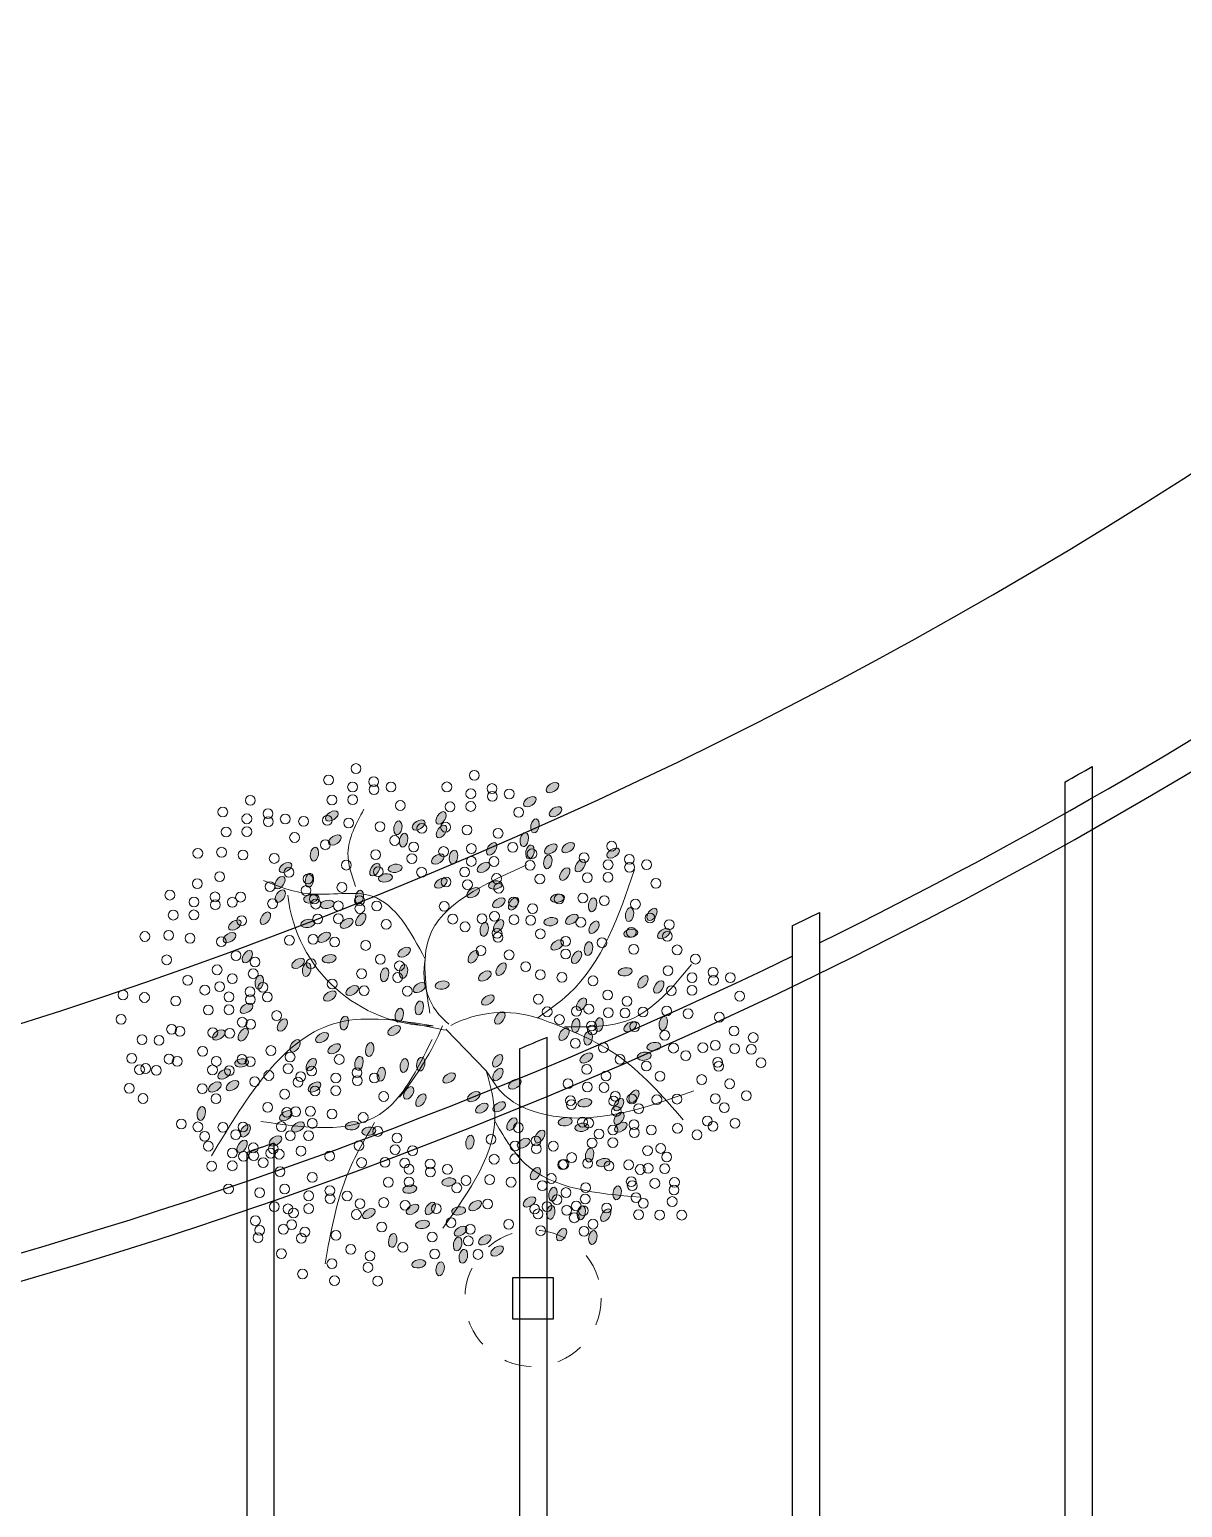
# Model space of a CAD drawing. Header units: metres. Extents: x 28 to 148, y 23 to 113.
# Drawn here: x 111.73 to 115.96, y 75.59 to 81.01 of the extents above; entities that cross this region are included whole.
import ezdxf

# ---------------------------------------------------------------- set-up
doc = ezdxf.new("R2010")
doc.units = ezdxf.units.M
doc.linetypes.add('DASHED2', pattern=[0.375, 0.25, -0.125])
doc.linetypes.add('HIDDEN2', pattern=[0.1875, 0.125, -0.0625])
doc.layers.add('DWGAUTOCAD.COM', color=7, linetype='Continuous', lineweight=0)
doc.layers.add('proyecciones', color=1, linetype='DASHED2', lineweight=5)

# ---------------------------------------------------------------- blocks, each defined once
blk = doc.blocks.new('A$C2ECE247B')
h = blk.add_hatch(color=6)
h.set_gradient(color1=(255, 0, 255), color2=(255, 127, 223), rotation=180, centered=1, tint=1, name='INVSPHERICAL')
edge = h.paths.add_edge_path()
edge.add_ellipse((2.573, 1.381), major_axis=(-0.0583, -0.0025), ratio=0.578492, start_angle=0, end_angle=360, ccw=False)
edge = h.paths.add_edge_path()
edge.add_ellipse((2.69, 1.466), major_axis=(-0.0521, -0.0262), ratio=0.578492, start_angle=0, end_angle=360, ccw=False)
edge = h.paths.add_edge_path()
edge.add_ellipse((2.361, 1.263), major_axis=(-0.0377, -0.0445), ratio=0.578492, start_angle=0, end_angle=360, ccw=False)
edge = h.paths.add_edge_path()
edge.add_ellipse((2.855, 1.253), major_axis=(-0.0583, -0.0025), ratio=0.578492, start_angle=0, end_angle=360, ccw=False)
edge = h.paths.add_edge_path()
edge.add_ellipse((2.094, 3.168), major_axis=(-0.0546, 0.0205), ratio=0.578492, start_angle=0, end_angle=360, ccw=False)
edge = h.paths.add_edge_path()
edge.add_ellipse((2.035, 2.867), major_axis=(-0.0521, -0.0262), ratio=0.578492, start_angle=0, end_angle=360, ccw=False)
edge = h.paths.add_edge_path()
edge.add_ellipse((1.85, 3.126), major_axis=(-0.0521, -0.0262), ratio=0.578492, start_angle=0, end_angle=360, ccw=False)
edge = h.paths.add_edge_path()
edge.add_ellipse((1.989, 3.049), major_axis=(-0.0546, 0.0205), ratio=0.578492, start_angle=0, end_angle=360, ccw=False)
edge = h.paths.add_edge_path()
edge.add_ellipse((1.831, 2.33), major_axis=(-0.0521, -0.0262), ratio=0.578492, start_angle=0, end_angle=360, ccw=False)
edge = h.paths.add_edge_path()
edge.add_ellipse((1.673, 2.454), major_axis=(-0.0521, -0.0262), ratio=0.578492, start_angle=0, end_angle=360, ccw=False)
edge = h.paths.add_edge_path()
edge.add_ellipse((1.556, 2.369), major_axis=(-0.0583, -0.0025), ratio=0.578492, start_angle=0, end_angle=360, ccw=False)
edge = h.paths.add_edge_path()
edge.add_ellipse((1.588, 2.619), major_axis=(-0.0583, -0.0025), ratio=0.578492, start_angle=0, end_angle=360, ccw=False)
edge = h.paths.add_edge_path()
edge.add_ellipse((1.921, 2.717), major_axis=(-0.0377, -0.0445), ratio=0.578492, start_angle=0, end_angle=360, ccw=False)
edge = h.paths.add_edge_path()
edge.add_ellipse((1.347, 2.658), major_axis=(-0.0546, 0.0205), ratio=0.578492, start_angle=0, end_angle=360, ccw=False)
edge = h.paths.add_edge_path()
edge.add_ellipse((1.747, 1.646), major_axis=(-0.0583, -0.0025), ratio=0.578492, start_angle=0, end_angle=360, ccw=False)
edge = h.paths.add_edge_path()
edge.add_ellipse((1.636, 1.6), major_axis=(-0.0546, 0.0205), ratio=0.578492, start_angle=0, end_angle=360, ccw=False)
edge = h.paths.add_edge_path()
edge.add_ellipse((1.461, 1.651), major_axis=(-0.0583, -0.0025), ratio=0.578492, start_angle=0, end_angle=360, ccw=False)
edge = h.paths.add_edge_path()
edge.add_ellipse((1.045, 1.48), major_axis=(-0.0377, -0.0445), ratio=0.578492, start_angle=0, end_angle=360, ccw=False)
edge = h.paths.add_edge_path()
edge.add_ellipse((1.009, 1.178), major_axis=(-0.0583, -0.0025), ratio=0.578492, start_angle=0, end_angle=360, ccw=False)
edge = h.paths.add_edge_path()
edge.add_ellipse((1.53, 1.44), major_axis=(-0.0546, 0.0205), ratio=0.578492, start_angle=0, end_angle=360, ccw=False)
edge = h.paths.add_edge_path()
edge.add_ellipse((1.673, 1.458), major_axis=(-0.0546, 0.0205), ratio=0.578492, start_angle=0, end_angle=360, ccw=False)
edge = h.paths.add_edge_path()
edge.add_ellipse((1.412, 1.211), major_axis=(-0.0521, -0.0262), ratio=0.578492, start_angle=0, end_angle=360, ccw=False)
edge = h.paths.add_edge_path()
edge.add_ellipse((1.247, 0.991), major_axis=(-0.0546, 0.0205), ratio=0.578492, start_angle=0, end_angle=360, ccw=False)
edge = h.paths.add_edge_path()
edge.add_ellipse((1.451, 0.958), major_axis=(-0.0377, -0.0445), ratio=0.578492, start_angle=0, end_angle=360, ccw=False)
edge = h.paths.add_edge_path()
edge.add_ellipse((1.56, 0.985), major_axis=(-0.0377, -0.0445), ratio=0.578492, start_angle=0, end_angle=360, ccw=False)
edge = h.paths.add_edge_path()
edge.add_ellipse((1.04, 1.312), major_axis=(-0.0583, -0.0025), ratio=0.578492, start_angle=0, end_angle=360, ccw=False)
edge = h.paths.add_edge_path()
edge.add_ellipse((0.61, 1.371), major_axis=(-0.0521, -0.0262), ratio=0.578492, start_angle=0, end_angle=360, ccw=False)
edge = h.paths.add_edge_path()
edge.add_ellipse((0.525, 1.536), major_axis=(-0.0583, -0.0025), ratio=0.578492, start_angle=0, end_angle=360, ccw=False)
edge = h.paths.add_edge_path()
edge.add_ellipse((0.748, 1.606), major_axis=(-0.0377, -0.0445), ratio=0.578492, start_angle=0, end_angle=360, ccw=False)
edge = h.paths.add_edge_path()
edge.add_ellipse((1.15, 1.886), major_axis=(-0.0583, -0.0025), ratio=0.578492, start_angle=0, end_angle=360, ccw=False)
edge = h.paths.add_edge_path()
edge.add_ellipse((1.038, 1.839), major_axis=(-0.0546, 0.0205), ratio=0.578492, start_angle=0, end_angle=360, ccw=False)
edge = h.paths.add_edge_path()
edge.add_ellipse((0.863, 1.891), major_axis=(-0.0583, -0.0025), ratio=0.578492, start_angle=0, end_angle=360, ccw=False)
edge = h.paths.add_edge_path()
edge.add_ellipse((0.622, 1.694), major_axis=(-0.0546, 0.0205), ratio=0.578492, start_angle=0, end_angle=360, ccw=False)
edge = h.paths.add_edge_path()
edge.add_ellipse((3.446, 1.636), major_axis=(-0.0377, -0.0445), ratio=0.578492, start_angle=0, end_angle=360, ccw=False)
edge = h.paths.add_edge_path()
edge.add_ellipse((2.913, 1.85), major_axis=(-0.0546, 0.0205), ratio=0.578492, start_angle=0, end_angle=360, ccw=False)
edge = h.paths.add_edge_path()
edge.add_ellipse((2.811, 2.767), major_axis=(-0.0546, 0.0205), ratio=0.578492, start_angle=0, end_angle=360, ccw=False)
edge = h.paths.add_edge_path()
edge.add_ellipse((2.826, 2.493), major_axis=(-0.0583, -0.0025), ratio=0.578492, start_angle=0, end_angle=360, ccw=False)
edge = h.paths.add_edge_path()
edge.add_ellipse((2.825, 2.376), major_axis=(-0.0583, -0.0025), ratio=0.578492, start_angle=0, end_angle=360, ccw=False)
edge = h.paths.add_edge_path()
edge.add_ellipse((3.267, 2.611), major_axis=(-0.0377, -0.0445), ratio=0.578492, start_angle=0, end_angle=360, ccw=False)
edge = h.paths.add_edge_path()
edge.add_ellipse((3.299, 2.752), major_axis=(-0.0377, -0.0445), ratio=0.578492, start_angle=0, end_angle=360, ccw=False)
edge = h.paths.add_edge_path()
edge.add_ellipse((3.55, 1.847), major_axis=(-0.0583, -0.0025), ratio=0.578492, start_angle=0, end_angle=360, ccw=False)
edge = h.paths.add_edge_path()
edge.add_ellipse((3.501, 2.075), major_axis=(-0.0377, -0.0445), ratio=0.578492, start_angle=0, end_angle=360, ccw=False)
edge = h.paths.add_edge_path()
edge.add_ellipse((3.633, 1.969), major_axis=(-0.0521, -0.0262), ratio=0.578492, start_angle=0, end_angle=360, ccw=False)
edge = h.paths.add_edge_path()
edge.add_ellipse((3.284, 1.829), major_axis=(-0.0377, -0.0445), ratio=0.578492, start_angle=0, end_angle=360, ccw=False)
edge = h.paths.add_edge_path()
edge.add_ellipse((2.203, 4.252), major_axis=(-0.0583, -0.0025), ratio=0.578492, start_angle=0, end_angle=360, ccw=False)
edge = h.paths.add_edge_path()
edge.add_ellipse((1.984, 4.241), major_axis=(-0.0583, -0.0025), ratio=0.578492, start_angle=0, end_angle=360, ccw=False)
edge = h.paths.add_edge_path()
edge.add_ellipse((1.89, 4.302), major_axis=(-0.0583, -0.0025), ratio=0.578492, start_angle=0, end_angle=360, ccw=False)
edge = h.paths.add_edge_path()
edge.add_ellipse((1.759, 4.327), major_axis=(-0.0521, -0.0262), ratio=0.578492, start_angle=0, end_angle=360, ccw=False)
edge = h.paths.add_edge_path()
edge.add_ellipse((1.747, 4.103), major_axis=(-0.0546, 0.0205), ratio=0.578492, start_angle=0, end_angle=360, ccw=False)
edge = h.paths.add_edge_path()
edge.add_ellipse((1.541, 4.179), major_axis=(-0.0546, 0.0205), ratio=0.578492, start_angle=0, end_angle=360, ccw=False)
edge = h.paths.add_edge_path()
edge.add_ellipse((1.354, 4.095), major_axis=(-0.0521, -0.0262), ratio=0.578492, start_angle=0, end_angle=360, ccw=False)
edge = h.paths.add_edge_path()
edge.add_ellipse((1.196, 4.219), major_axis=(-0.0521, -0.0262), ratio=0.578492, start_angle=0, end_angle=360, ccw=False)
edge = h.paths.add_edge_path()
edge.add_ellipse((1.873, 4.015), major_axis=(-0.0377, -0.0445), ratio=0.578492, start_angle=0, end_angle=360, ccw=False)
edge = h.paths.add_edge_path()
edge.add_ellipse((1.841, 3.874), major_axis=(-0.0377, -0.0445), ratio=0.578492, start_angle=0, end_angle=360, ccw=False)
edge = h.paths.add_edge_path()
edge.add_ellipse((2.059, 3.93), major_axis=(-0.0377, -0.0445), ratio=0.578492, start_angle=0, end_angle=360, ccw=False)
edge = h.paths.add_edge_path()
edge.add_ellipse((2.682, 4.022), major_axis=(-0.0546, 0.0205), ratio=0.578492, start_angle=0, end_angle=360, ccw=False)
edge = h.paths.add_edge_path()
edge.add_ellipse((2.493, 4.422), major_axis=(-0.0521, -0.0262), ratio=0.578492, start_angle=0, end_angle=360, ccw=False)
edge = h.paths.add_edge_path()
edge.add_ellipse((2.382, 4.439), major_axis=(-0.0521, -0.0262), ratio=0.578492, start_angle=0, end_angle=360, ccw=False)
edge = h.paths.add_edge_path()
edge.add_ellipse((2.552, 4.216), major_axis=(-0.0583, -0.0025), ratio=0.578492, start_angle=0, end_angle=360, ccw=False)
edge = h.paths.add_edge_path()
edge.add_ellipse((2.383, 3.828), major_axis=(-0.0521, -0.0262), ratio=0.578492, start_angle=0, end_angle=360, ccw=False)
edge = h.paths.add_edge_path()
edge.add_ellipse((2.92, 4), major_axis=(-0.0521, -0.0262), ratio=0.578492, start_angle=0, end_angle=360, ccw=False)
edge = h.paths.add_edge_path()
edge.add_ellipse((2.162, 0.848), major_axis=(-0.0521, -0.0262), ratio=0.578492, start_angle=0, end_angle=360, ccw=False)
edge = h.paths.add_edge_path()
edge.add_ellipse((2.487, 0.82), major_axis=(-0.0377, -0.0445), ratio=0.578492, start_angle=0, end_angle=360, ccw=False)
edge = h.paths.add_edge_path()
edge.add_ellipse((2.641, 0.593), major_axis=(-0.0546, 0.0205), ratio=0.578492, start_angle=0, end_angle=360, ccw=False)
edge = h.paths.add_edge_path()
edge.add_ellipse((2.848, 0.578), major_axis=(-0.0583, -0.0025), ratio=0.578492, start_angle=0, end_angle=360, ccw=False)
edge = h.paths.add_edge_path()
edge.add_ellipse((2.605, 1.631), major_axis=(-0.0583, -0.0025), ratio=0.578492, start_angle=0, end_angle=360, ccw=False)
edge = h.paths.add_edge_path()
edge.add_ellipse((2.329, 1.122), major_axis=(-0.0377, -0.0445), ratio=0.578492, start_angle=0, end_angle=360, ccw=False)
edge = h.paths.add_edge_path()
edge.add_ellipse((2.143, 1.207), major_axis=(-0.0377, -0.0445), ratio=0.578492, start_angle=0, end_angle=360, ccw=False)
edge = h.paths.add_edge_path()
edge.add_ellipse((1.887, 0.887), major_axis=(-0.0583, -0.0025), ratio=0.578492, start_angle=0, end_angle=360, ccw=False)
edge = h.paths.add_edge_path()
edge.add_ellipse((2.107, 0.898), major_axis=(-0.0583, -0.0025), ratio=0.578492, start_angle=0, end_angle=360, ccw=False)
edge = h.paths.add_edge_path()
edge.add_ellipse((2.012, 0.959), major_axis=(-0.0583, -0.0025), ratio=0.578492, start_angle=0, end_angle=360, ccw=False)
edge = h.paths.add_edge_path()
edge.add_ellipse((1.82, 1.387), major_axis=(-0.0521, -0.0262), ratio=0.578492, start_angle=0, end_angle=360, ccw=False)
edge = h.paths.add_edge_path()
edge.add_ellipse((2.492, 0.949), major_axis=(-0.0546, 0.0205), ratio=0.578492, start_angle=0, end_angle=360, ccw=False)
edge = h.paths.add_edge_path()
edge.add_ellipse((2.316, 2.892), major_axis=(-0.0546, 0.0205), ratio=0.578492, start_angle=0, end_angle=360, ccw=False)
edge = h.paths.add_edge_path()
edge.add_ellipse((2.447, 2.863), major_axis=(-0.0521, -0.0262), ratio=0.578492, start_angle=0, end_angle=360, ccw=False)
edge = h.paths.add_edge_path()
edge.add_ellipse((2.343, 3.33), major_axis=(-0.0521, -0.0262), ratio=0.578492, start_angle=0, end_angle=360, ccw=False)
edge = h.paths.add_edge_path()
edge.add_ellipse((1.261, 2.571), major_axis=(-0.0583, -0.0025), ratio=0.578492, start_angle=0, end_angle=360, ccw=False)
edge = h.paths.add_edge_path()
edge.add_ellipse((1.041, 2.56), major_axis=(-0.0583, -0.0025), ratio=0.578492, start_angle=0, end_angle=360, ccw=False)
edge = h.paths.add_edge_path()
edge.add_ellipse((1.145, 2.075), major_axis=(-0.0521, -0.0262), ratio=0.578492, start_angle=0, end_angle=360, ccw=False)
edge = h.paths.add_edge_path()
edge.add_ellipse((0.902, 2.082), major_axis=(-0.0521, -0.0262), ratio=0.578492, start_angle=0, end_angle=360, ccw=False)
edge = h.paths.add_edge_path()
edge.add_ellipse((0.711, 1.997), major_axis=(-0.0546, 0.0205), ratio=0.578492, start_angle=0, end_angle=360, ccw=False)
edge = h.paths.add_edge_path()
edge.add_ellipse((0.598, 2.497), major_axis=(-0.0546, 0.0205), ratio=0.578492, start_angle=0, end_angle=360, ccw=False)
edge = h.paths.add_edge_path()
edge.add_ellipse((0.495, 2.531), major_axis=(-0.0521, -0.0262), ratio=0.578492, start_angle=0, end_angle=360, ccw=False)
edge = h.paths.add_edge_path()
edge.add_ellipse((0.411, 2.414), major_axis=(-0.0521, -0.0262), ratio=0.578492, start_angle=0, end_angle=360, ccw=False)
edge = h.paths.add_edge_path()
edge.add_ellipse((0.487, 2.252), major_axis=(-0.0583, -0.0025), ratio=0.578492, start_angle=0, end_angle=360, ccw=False)
edge = h.paths.add_edge_path()
edge.add_ellipse((0.612, 2.325), major_axis=(-0.0583, -0.0025), ratio=0.578492, start_angle=0, end_angle=360, ccw=False)
edge = h.paths.add_edge_path()
edge.add_ellipse((0.814, 2.273), major_axis=(-0.0377, -0.0445), ratio=0.578492, start_angle=0, end_angle=360, ccw=False)
edge = h.paths.add_edge_path()
edge.add_ellipse((1.008, 2.22), major_axis=(-0.0377, -0.0445), ratio=0.578492, start_angle=0, end_angle=360, ccw=False)
edge = h.paths.add_edge_path()
edge.add_ellipse((1.392, 3.686), major_axis=(-0.0583, -0.0025), ratio=0.578492, start_angle=0, end_angle=360, ccw=False)
edge = h.paths.add_edge_path()
edge.add_ellipse((1.206, 3.162), major_axis=(-0.0521, -0.0262), ratio=0.578492, start_angle=0, end_angle=360, ccw=False)
edge = h.paths.add_edge_path()
edge.add_ellipse((1.048, 3.286), major_axis=(-0.0521, -0.0262), ratio=0.578492, start_angle=0, end_angle=360, ccw=False)
edge = h.paths.add_edge_path()
edge.add_ellipse((0.967, 3.184), major_axis=(-0.0546, 0.0205), ratio=0.578492, start_angle=0, end_angle=360, ccw=False)
edge = h.paths.add_edge_path()
edge.add_ellipse((1.061, 3.609), major_axis=(-0.0546, 0.0205), ratio=0.578492, start_angle=0, end_angle=360, ccw=False)
edge = h.paths.add_edge_path()
edge.add_ellipse((0.998, 3.702), major_axis=(-0.0546, 0.0205), ratio=0.578492, start_angle=0, end_angle=360, ccw=False)
edge = h.paths.add_edge_path()
edge.add_ellipse((0.89, 3.567), major_axis=(-0.0521, -0.0262), ratio=0.578492, start_angle=0, end_angle=360, ccw=False)
edge = h.paths.add_edge_path()
edge.add_ellipse((0.744, 3.439), major_axis=(-0.0583, -0.0025), ratio=0.578492, start_angle=0, end_angle=360, ccw=False)
edge = h.paths.add_edge_path()
edge.add_ellipse((0.838, 3.378), major_axis=(-0.0583, -0.0025), ratio=0.578492, start_angle=0, end_angle=360, ccw=False)
edge = h.paths.add_edge_path()
edge.add_ellipse((1.405, 3.576), major_axis=(-0.0377, -0.0445), ratio=0.578492, start_angle=0, end_angle=360, ccw=False)
edge = h.paths.add_edge_path()
edge.add_ellipse((1.296, 3.548), major_axis=(-0.0377, -0.0445), ratio=0.578492, start_angle=0, end_angle=360, ccw=False)
edge = h.paths.add_edge_path()
edge.add_ellipse((2.217, 3.628), major_axis=(-0.0377, -0.0445), ratio=0.578492, start_angle=0, end_angle=360, ccw=False)
edge = h.paths.add_edge_path()
edge.add_ellipse((1.892, 3.656), major_axis=(-0.0521, -0.0262), ratio=0.578492, start_angle=0, end_angle=360, ccw=False)
edge = h.paths.add_edge_path()
edge.add_ellipse((2.087, 3.756), major_axis=(-0.0521, -0.0262), ratio=0.578492, start_angle=0, end_angle=360, ccw=False)
edge = h.paths.add_edge_path()
edge.add_ellipse((1.653, 3.678), major_axis=(-0.0546, 0.0205), ratio=0.578492, start_angle=0, end_angle=360, ccw=False)
edge = h.paths.add_edge_path()
edge.add_ellipse((1.806, 3.572), major_axis=(-0.0583, -0.0025), ratio=0.578492, start_angle=0, end_angle=360, ccw=False)
edge = h.paths.add_edge_path()
edge.add_ellipse((2.219, 2.002), major_axis=(-0.0583, -0.0025), ratio=0.578492, start_angle=0, end_angle=360, ccw=False)
edge = h.paths.add_edge_path()
edge.add_ellipse((2.314, 1.941), major_axis=(-0.0583, -0.0025), ratio=0.578492, start_angle=0, end_angle=360, ccw=False)
edge = h.paths.add_edge_path()
edge.add_ellipse((1.907, 2.169), major_axis=(-0.0583, -0.0025), ratio=0.578492, start_angle=0, end_angle=360, ccw=False)
edge = h.paths.add_edge_path()
edge.add_ellipse((2.574, 2.018), major_axis=(-0.0521, -0.0262), ratio=0.578492, start_angle=0, end_angle=360, ccw=False)
edge = h.paths.add_edge_path()
edge.add_ellipse((2.537, 1.794), major_axis=(-0.0521, -0.0262), ratio=0.578492, start_angle=0, end_angle=360, ccw=False)
edge = h.paths.add_edge_path()
edge.add_ellipse((2.621, 1.911), major_axis=(-0.0521, -0.0262), ratio=0.578492, start_angle=0, end_angle=360, ccw=False)
edge = h.paths.add_edge_path()
edge.add_ellipse((2.18, 2.781), major_axis=(-0.0546, 0.0205), ratio=0.578492, start_angle=0, end_angle=360, ccw=False)
edge = h.paths.add_edge_path()
edge.add_ellipse((0.212, 2.657), major_axis=(-0.0521, -0.0262), ratio=0.578492, start_angle=0, end_angle=360, ccw=False)
edge = h.paths.add_edge_path()
edge.add_ellipse((0.054, 2.781), major_axis=(-0.0521, -0.0262), ratio=0.578492, start_angle=0, end_angle=360, ccw=False)
edge = h.paths.add_edge_path()
edge.add_ellipse((0.25, 2.881), major_axis=(-0.0521, -0.0262), ratio=0.578492, start_angle=0, end_angle=360, ccw=False)
edge = h.paths.add_edge_path()
edge.add_ellipse((0.399, 2.741), major_axis=(-0.0546, 0.0205), ratio=0.578492, start_angle=0, end_angle=360, ccw=False)
edge = h.paths.add_edge_path()
edge.add_ellipse((0.542, 2.758), major_axis=(-0.0546, 0.0205), ratio=0.578492, start_angle=0, end_angle=360, ccw=False)
edge = h.paths.add_edge_path()
edge.add_ellipse((0.605, 2.665), major_axis=(-0.0546, 0.0205), ratio=0.578492, start_angle=0, end_angle=360, ccw=False)
edge = h.paths.add_edge_path()
edge.add_ellipse((2.651, 2.642), major_axis=(-0.0546, 0.0205), ratio=0.578492, start_angle=0, end_angle=360, ccw=False)
edge = h.paths.add_edge_path()
edge.add_ellipse((2.57, 2.531), major_axis=(-0.0546, 0.0205), ratio=0.578492, start_angle=0, end_angle=360, ccw=False)
edge = h.paths.add_edge_path()
edge.add_ellipse((2.547, 2.271), major_axis=(-0.0521, -0.0262), ratio=0.578492, start_angle=0, end_angle=360, ccw=False)
edge = h.paths.add_edge_path()
edge.add_ellipse((2.685, 2.954), major_axis=(-0.0546, 0.0205), ratio=0.578492, start_angle=0, end_angle=360, ccw=False)
edge = h.paths.add_edge_path()
edge.add_ellipse((2.478, 3.464), major_axis=(-0.0521, -0.0262), ratio=0.578492, start_angle=0, end_angle=360, ccw=False)
edge = h.paths.add_edge_path()
edge.add_ellipse((2.39, 3.741), major_axis=(-0.0546, 0.0205), ratio=0.578492, start_angle=0, end_angle=360, ccw=False)
edge = h.paths.add_edge_path()
edge.add_ellipse((2.607, 3.247), major_axis=(-0.0546, 0.0205), ratio=0.578492, start_angle=0, end_angle=360, ccw=False)
edge = h.paths.add_edge_path()
edge.add_ellipse((2.31, 1.781), major_axis=(-0.0521, -0.0262), ratio=0.578492, start_angle=0, end_angle=360, ccw=False)
edge = h.paths.add_edge_path()
edge.add_ellipse((0.746, 2.949), major_axis=(-0.0583, -0.0025), ratio=0.578492, start_angle=0, end_angle=360, ccw=False)
edge = h.paths.add_edge_path()
edge.add_ellipse((0.986, 2.769), major_axis=(-0.0377, -0.0445), ratio=0.578492, start_angle=0, end_angle=360, ccw=False)
edge = h.paths.add_edge_path()
edge.add_ellipse((0.912, 2.927), major_axis=(-0.0521, -0.0262), ratio=0.578492, start_angle=0, end_angle=360, ccw=False)
edge = h.paths.add_edge_path()
edge.add_ellipse((1.135, 2.893), major_axis=(-0.0521, -0.0262), ratio=0.578492, start_angle=0, end_angle=360, ccw=False)
edge = h.paths.add_edge_path()
edge.add_ellipse((1.097, 2.668), major_axis=(-0.0521, -0.0262), ratio=0.578492, start_angle=0, end_angle=360, ccw=False)
edge = h.paths.add_edge_path()
edge.add_ellipse((0.258, 2.073), major_axis=(-0.0521, -0.0262), ratio=0.578492, start_angle=0, end_angle=360, ccw=False)
edge = h.paths.add_edge_path()
edge.add_ellipse((2.829, 2.971), major_axis=(-0.0546, 0.0205), ratio=0.578492, start_angle=0, end_angle=360, ccw=False)
edge = h.paths.add_edge_path()
edge.add_ellipse((2.885, 3.676), major_axis=(-0.0583, -0.0025), ratio=0.578492, start_angle=0, end_angle=360, ccw=False)
edge = h.paths.add_edge_path()
edge.add_ellipse((2.832, 3.208), major_axis=(-0.0521, -0.0262), ratio=0.578492, start_angle=0, end_angle=360, ccw=False)
edge = h.paths.add_edge_path()
edge.add_ellipse((2.805, 3.342), major_axis=(-0.0521, -0.0262), ratio=0.578492, start_angle=0, end_angle=360, ccw=False)
edge = h.paths.add_edge_path()
edge.add_ellipse((2.936, 0.761), major_axis=(-0.0546, 0.0205), ratio=0.578492, start_angle=0, end_angle=360, ccw=False)
edge = h.paths.add_edge_path()
edge.add_ellipse((3.061, 0.574), major_axis=(-0.0546, 0.0205), ratio=0.578492, start_angle=0, end_angle=360, ccw=False)
edge = h.paths.add_edge_path()
edge.add_ellipse((3.174, 0.807), major_axis=(-0.0583, -0.0025), ratio=0.578492, start_angle=0, end_angle=360, ccw=False)
edge = h.paths.add_edge_path()
edge.add_ellipse((3.08, 1.174), major_axis=(-0.0521, -0.0262), ratio=0.578492, start_angle=0, end_angle=360, ccw=False)
edge = h.paths.add_edge_path()
edge.add_ellipse((3.063, 0.979), major_axis=(-0.0546, 0.0205), ratio=0.578492, start_angle=0, end_angle=360, ccw=False)
edge = h.paths.add_edge_path()
edge.add_ellipse((2.925, 1.041), major_axis=(-0.0546, 0.0205), ratio=0.578492, start_angle=0, end_angle=360, ccw=False)
edge = h.paths.add_edge_path()
edge.add_ellipse((3.539, 1.327), major_axis=(-0.0521, -0.0262), ratio=0.578492, start_angle=0, end_angle=360, ccw=False)
edge = h.paths.add_edge_path()
edge.add_ellipse((3.566, 1.193), major_axis=(-0.0521, -0.0262), ratio=0.578492, start_angle=0, end_angle=360, ccw=False)
edge = h.paths.add_edge_path()
edge.add_ellipse((3.339, 1.542), major_axis=(-0.0521, -0.0262), ratio=0.578492, start_angle=0, end_angle=360, ccw=False)
edge = h.paths.add_edge_path()
edge.add_ellipse((3.934, 1.52), major_axis=(-0.0546, 0.0205), ratio=0.578492, start_angle=0, end_angle=360, ccw=False)
edge = h.paths.add_edge_path()
edge.add_ellipse((3.684, 1.502), major_axis=(-0.0546, 0.0205), ratio=0.578492, start_angle=0, end_angle=360, ccw=False)
edge = h.paths.add_edge_path()
edge.add_ellipse((3.747, 1.409), major_axis=(-0.0546, 0.0205), ratio=0.578492, start_angle=0, end_angle=360, ccw=False)
edge = h.paths.add_edge_path()
edge.add_ellipse((3.581, 1.536), major_axis=(-0.0521, -0.0262), ratio=0.578492, start_angle=0, end_angle=360, ccw=False)
edge = h.paths.add_edge_path()
edge.add_ellipse((3.121, 3.911), major_axis=(-0.0583, -0.0025), ratio=0.578492, start_angle=0, end_angle=360, ccw=False)
edge = h.paths.add_edge_path()
edge.add_ellipse((3.227, 4.083), major_axis=(-0.0521, -0.0262), ratio=0.578492, start_angle=0, end_angle=360, ccw=False)
edge = h.paths.add_edge_path()
edge.add_ellipse((3.539, 3.13), major_axis=(-0.0521, -0.0262), ratio=0.578492, start_angle=0, end_angle=360, ccw=False)
edge = h.paths.add_edge_path()
edge.add_ellipse((2.978, 3.498), major_axis=(-0.0583, -0.0025), ratio=0.578492, start_angle=0, end_angle=360, ccw=False)
edge = h.paths.add_edge_path()
edge.add_ellipse((3.042, 3.303), major_axis=(-0.0583, -0.0025), ratio=0.578492, start_angle=0, end_angle=360, ccw=False)
edge = h.paths.add_edge_path()
edge.add_ellipse((3.327, 3.802), major_axis=(-0.0377, -0.0445), ratio=0.578492, start_angle=0, end_angle=360, ccw=False)
edge = h.paths.add_edge_path()
edge.add_ellipse((3.186, 3.184), major_axis=(-0.0521, -0.0262), ratio=0.578492, start_angle=0, end_angle=360, ccw=False)
edge = h.paths.add_edge_path()
edge.add_ellipse((3.915, 3.442), major_axis=(-0.0583, -0.0025), ratio=0.578492, start_angle=0, end_angle=360, ccw=False)
edge = h.paths.add_edge_path()
edge.add_ellipse((3.791, 3.486), major_axis=(-0.0583, -0.0025), ratio=0.578492, start_angle=0, end_angle=360, ccw=False)
edge = h.paths.add_edge_path()
edge.add_ellipse((3.527, 3.77), major_axis=(-0.0521, -0.0262), ratio=0.578492, start_angle=0, end_angle=360, ccw=False)
edge = h.paths.add_edge_path()
edge.add_ellipse((3.611, 3.888), major_axis=(-0.0521, -0.0262), ratio=0.578492, start_angle=0, end_angle=360, ccw=False)
edge = h.paths.add_edge_path()
edge.add_ellipse((3.857, 3.871), major_axis=(-0.0546, 0.0205), ratio=0.578492, start_angle=0, end_angle=360, ccw=False)
edge = h.paths.add_edge_path()
edge.add_ellipse((3.48, 3.877), major_axis=(-0.0521, -0.0262), ratio=0.578492, start_angle=0, end_angle=360, ccw=False)
edge = h.paths.add_edge_path()
edge.add_ellipse((3.734, 3.23), major_axis=(-0.0521, -0.0262), ratio=0.578492, start_angle=0, end_angle=360, ccw=False)
edge = h.paths.add_edge_path()
edge.add_ellipse((3.512, 3.264), major_axis=(-0.0521, -0.0262), ratio=0.578492, start_angle=0, end_angle=360, ccw=False)
edge = h.paths.add_edge_path()
edge.add_ellipse((3.848, 2.259), major_axis=(-0.0521, -0.0262), ratio=0.578492, start_angle=0, end_angle=360, ccw=False)
edge = h.paths.add_edge_path()
edge.add_ellipse((3.936, 1.976), major_axis=(-0.0546, 0.0205), ratio=0.578492, start_angle=0, end_angle=360, ccw=False)
edge = h.paths.add_edge_path()
edge.add_ellipse((3.99, 1.692), major_axis=(-0.0377, -0.0445), ratio=0.578492, start_angle=0, end_angle=360, ccw=False)
edge = h.paths.add_edge_path()
edge.add_ellipse((3.696, 1.833), major_axis=(-0.0377, -0.0445), ratio=0.578492, start_angle=0, end_angle=360, ccw=False)
at = {"color": 32}
for p, q in [((2.225, 2.503), (2.376, 2.929)), ((2.215, 2.503), (2.338, 2.039))]:
    blk.add_line(p, q, dxfattribs=at)
at = {"color": 64}
for centre in [(1.634, 5.007), (2.033, 5.007), (1.435, 4.862), (1.761, 4.898), (1.924, 4.844), (1.58, 4.808), (1.671, 4.753), (2.105, 4.753), (1.453, 4.681), (1.508, 4.644), (1.852, 4.681), (1.417, 4.536), (2.16, 4.518), (1.508, 4.391), (1.743, 4.445), (1.96, 4.354), (1.779, 4.282), (2.069, 4.264), (1.743, 4.119), (1.834, 4.083), (1.888, 3.956), (4.034, 2.959), (4.433, 2.959), (3.835, 2.814), (4.161, 2.851), (4.324, 2.796), (3.98, 2.76), (4.07, 2.706), (4.505, 2.706), (3.853, 2.633), (3.908, 2.597), (4.252, 2.633), (3.817, 2.488), (4.559, 2.47), (3.417, 2.364), (3.816, 2.364), (3.908, 2.343), (4.143, 2.398), (4.36, 2.307), (3.218, 2.219), (3.363, 2.165), (3.544, 2.256), (3.707, 2.201), (4.179, 2.234), (4.469, 2.216), (3.236, 2.038), (3.454, 2.111), (3.635, 2.038), (3.888, 2.111), (4.143, 2.071), (4.233, 2.035), (3.291, 2.002), (3.2, 1.893), (3.526, 1.803), (3.942, 1.875), (4.288, 1.908), (3.291, 1.748), (3.743, 1.712), (3.562, 1.64), (3.852, 1.621), (3.526, 1.476), (3.617, 1.44), (3.671, 1.313)]:
    blk.add_circle(centre, 0.0405, dxfattribs=at)
at = {"color": 66}
for centre in [(2.448, 5.026), (2.847, 5.026), (2.249, 4.881), (2.575, 4.917), (2.738, 4.863), (2.394, 4.826), (2.485, 4.772), (2.919, 4.772), (2.267, 4.699), (2.322, 4.663), (2.666, 4.699), (2.231, 4.554), (2.973, 4.536), (2.322, 4.409), (2.557, 4.464), (2.774, 4.373), (2.593, 4.301), (2.883, 4.283), (2.557, 4.138), (1.858, 3.988), (2.256, 3.988), (2.648, 4.101), (1.985, 3.88), (2.702, 3.975), (1.659, 3.843), (1.804, 3.789), (2.148, 3.825), (1.677, 3.662), (1.731, 3.626), (1.894, 3.735), (2.075, 3.662), (2.329, 3.735), (1.641, 3.517), (2.383, 3.499), (1.967, 3.427), (1.731, 3.372), (2.003, 3.264), (2.184, 3.336), (3.085, 3.272), (3.483, 3.272), (2.293, 3.245), (3.212, 3.163), (1.967, 3.101), (2.057, 3.064), (2.886, 3.127), (3.031, 3.072), (3.121, 3.018), (3.375, 3.109), (3.556, 3.018), (2.112, 2.937), (2.904, 2.945), (2.958, 2.909), (3.302, 2.945), (2.868, 2.8), (3.61, 2.782), (2.958, 2.655), (3.194, 2.71), (3.23, 2.547), (3.411, 2.619), (3.519, 2.529), (3.194, 2.384), (3.284, 2.347), (3.338, 2.221)]:
    blk.add_circle(centre, 0.0405, dxfattribs=at)
at = {"color": 68}
for centre in [(3.353, 4.931), (3.28, 4.768), (3.534, 4.84), (3.588, 4.605), (3.764, 4.598), (3.171, 4.532), (3.521, 4.482), (3.811, 4.495), (3.987, 4.488), (2.97, 4.373), (3.368, 4.373), (3.389, 4.441), (3.744, 4.373), (3.777, 4.457), (3.096, 4.264), (3.591, 4.264), (3.611, 4.332), (4, 4.347), (2.771, 4.228), (2.915, 4.174), (3.006, 4.119), (3.236, 4.135), (3.412, 4.128), (2.789, 4.047), (2.843, 4.011), (3.169, 4.012), (2.752, 3.902), (3.016, 3.903), (3.037, 3.972), (3.425, 3.987), (3.501, 3.978), (3.677, 3.971), (4.017, 3.967), (2.843, 3.757), (3.281, 3.747), (3.301, 3.815), (3.434, 3.856), (3.69, 3.83), (3.966, 3.838), (4.004, 3.749), (3.115, 3.648), (3.404, 3.63), (3.863, 3.659), (4.058, 3.682), (3.3, 3.556), (3.774, 3.518), (3.859, 3.537), (4.185, 3.573), (3.078, 3.485), (3.169, 3.449), (3.53, 3.428), (3.979, 3.39), (4.004, 3.483), (4.094, 3.428), (3.172, 3.326), (3.223, 3.322), (3.364, 3.364), (3.877, 3.356), (3.931, 3.32), (4.275, 3.356), (3.441, 3.211), (3.607, 3.249), (3.633, 3.147), (3.799, 3.211), (3.812, 3.147), (3.841, 3.211), (3.94, 3.224), (3.453, 3.044), (3.931, 3.066), (4.167, 3.12), (4.384, 3.03), (3.697, 3.006), (4.203, 2.957), (4.493, 2.939), (4.167, 2.794), (4.257, 2.758), (4.311, 2.631)]:
    blk.add_circle(centre, 0.0405, dxfattribs=at)
at = {"color": 62}
for centre in [(0.957, 4.396), (1.356, 4.396), (0.758, 4.251), (1.084, 4.287), (1.247, 4.233), (0.903, 4.197), (0.993, 4.142), (1.428, 4.142), (0.776, 4.07), (0.83, 4.034), (1.174, 4.07), (0.74, 3.925), (1.482, 3.907), (0.83, 3.78), (1.066, 3.834), (1.283, 3.744), (1.102, 3.671), (1.392, 3.653), (1.066, 3.508), (1.156, 3.472), (1.211, 3.345), (2.802, 1.714), (3.2, 1.714), (2.603, 1.569), (2.929, 1.606), (3.092, 1.551), (2.747, 1.515), (2.838, 1.461), (3.273, 1.461), (2.621, 1.388), (2.675, 1.352), (3.019, 1.388), (2.584, 1.243), (3.327, 1.225), (2.269, 1.092), (2.667, 1.092), (2.675, 1.098), (2.91, 1.153), (3.128, 1.062), (2.07, 0.947), (2.396, 0.983), (2.947, 0.99), (3.236, 0.971), (2.215, 0.892), (2.305, 0.838), (2.559, 0.928), (2.74, 0.838), (2.91, 0.826), (2.088, 0.765), (2.142, 0.729), (2.486, 0.765), (3.001, 0.79), (2.052, 0.62), (2.794, 0.602), (3.055, 0.663), (2.142, 0.475), (2.378, 0.53), (2.414, 0.367), (2.595, 0.439), (2.704, 0.349), (2.378, 0.204), (2.468, 0.167), (2.523, 0.041)]:
    blk.add_circle(centre, 0.0405, dxfattribs=at)
at = {"color": 60}
for centre in [(0.5, 3.531), (0.899, 3.531), (0.301, 3.386), (0.627, 3.423), (0.446, 3.332), (0.536, 3.278), (0.79, 3.368), (0.971, 3.278), (0.319, 3.205), (0.373, 3.169), (0.718, 3.205), (0.283, 3.06), (0.831, 3.094), (0.922, 3.039), (1.025, 3.042), (1.175, 3.13), (1.356, 3.039), (0.373, 2.915), (0.609, 2.97), (1.103, 2.967), (1.409, 2.924), (0.645, 2.807), (0.826, 2.879), (0.935, 2.788), (1.411, 2.804), (0.994, 2.731), (1.281, 2.719), (0.609, 2.643), (0.699, 2.607), (1.03, 2.568), (1.211, 2.641), (1.32, 2.55), (1.345, 2.527), (1.511, 2.591), (0.754, 2.48), (0.994, 2.405), (1.152, 2.488), (1.085, 2.369), (1.421, 2.373), (0.414, 2.258), (0.813, 2.258), (1.139, 2.242), (1.434, 2.206), (0.215, 2.113), (0.36, 2.059), (0.541, 2.15), (0.704, 2.095), (1.428, 2.067), (0.233, 1.932), (0.451, 2.005), (0.632, 1.932), (0.885, 2.005), (1.083, 2.031), (1.174, 1.977), (1.609, 1.977), (0.288, 1.896), (1.355, 1.904), (1.661, 1.861), (0.197, 1.787), (0.523, 1.697), (0.939, 1.769), (1.246, 1.669), (1.663, 1.741), (0.288, 1.642), (0.74, 1.606), (1.464, 1.578), (1.533, 1.656), (0.559, 1.534), (0.849, 1.516), (1.283, 1.505), (1.405, 1.425), (1.572, 1.487), (1.597, 1.464), (1.763, 1.528), (0.523, 1.371), (0.614, 1.334), (1.246, 1.342), (1.337, 1.306), (1.674, 1.31), (1.899, 1.335), (2.08, 1.407), (2.189, 1.317), (0.668, 1.207), (0.854, 1.183), (1.253, 1.183), (2.021, 1.255), (2.213, 1.293), (0.981, 1.074), (1.391, 1.179), (1.686, 1.144), (1.863, 1.172), (1.953, 1.136), (2.29, 1.14), (2.586, 1.065), (2.821, 1.119), (3.108, 1.107), (0.655, 1.038), (0.8, 0.983), (1.144, 1.02), (1.967, 1.019), (2.008, 1.009), (2.303, 0.973), (2.858, 0.956), (3.039, 1.029), (0.673, 0.857), (0.728, 0.82), (0.891, 0.929), (1.072, 0.857), (1.325, 0.929), (1.621, 0.929), (1.916, 0.89), (2.98, 0.876), (0.637, 0.712), (1.378, 0.813), (1.379, 0.694), (1.634, 0.788), (1.813, 0.711), (1.954, 0.801), (2.821, 0.793), (2.912, 0.757), (0.963, 0.621), (1.249, 0.608), (1.723, 0.57), (2.394, 0.631), (2.966, 0.63), (0.728, 0.567), (0.999, 0.458), (1.18, 0.53), (1.48, 0.48), (2.213, 0.559), (2.335, 0.479), (2.503, 0.541), (2.527, 0.517), (1.121, 0.378), (1.289, 0.44), (1.313, 0.416), (1.928, 0.442), (2.177, 0.396), (2.267, 0.36), (2.604, 0.364), (0.963, 0.295), (1.054, 0.259), (1.39, 0.263), (1.557, 0.301), (1.749, 0.263), (1.89, 0.276), (2.322, 0.233), (1.108, 0.132), (1.403, 0.096), (1.582, 0.199), (1.762, 0.199), (2.617, 0.197), (1.646, 0.058)]:
    blk.add_circle(centre, 0.0405, dxfattribs=at)
at = {"color": 32}
for centre, radius, start, end in [((1.209, 3.23), 1.211, 329.0782, 52.6009), ((1.633, 2.438), 0.539, 6.8841, 70.9351), ((2.663, 1.678), 0.946, 121.5433, 166.6017), ((2.551, 4.829), 2.314, 261.4278, 278.5722)]:
    blk.add_arc(centre, radius, start, end, dxfattribs=at)
at = {"color": 200, "extrusion": (0, 0, -1)}
for centre, major_axis in [((2.382, 4.439), (-0.0521, -0.0262)), ((2.493, 4.422), (-0.0521, -0.0262)), ((1.759, 4.327), (-0.0521, -0.0262)), ((1.89, 4.302), (-0.0583, -0.0025)), ((1.984, 4.241), (-0.0583, -0.0025)), ((2.203, 4.252), (-0.0583, -0.0025)), ((1.196, 4.219), (-0.0521, -0.0262)), ((2.552, 4.216), (-0.0583, -0.0025)), ((1.354, 4.095), (-0.0521, -0.0262)), ((2.92, 4), (-0.0521, -0.0262)), ((3.227, 4.083), (-0.0521, -0.0262)), ((3.121, 3.911), (-0.0583, -0.0025)), ((3.48, 3.877), (-0.0521, -0.0262)), ((3.611, 3.888), (-0.0521, -0.0262)), ((2.087, 3.756), (-0.0521, -0.0262)), ((2.383, 3.828), (-0.0521, -0.0262)), ((3.527, 3.77), (-0.0521, -0.0262)), ((1.392, 3.686), (-0.0583, -0.0025)), ((1.892, 3.656), (-0.0521, -0.0262)), ((2.885, 3.676), (-0.0583, -0.0025)), ((0.89, 3.567), (-0.0521, -0.0262)), ((1.806, 3.572), (-0.0583, -0.0025)), ((0.744, 3.439), (-0.0583, -0.0025)), ((2.478, 3.464), (-0.0521, -0.0262)), ((2.978, 3.498), (-0.0583, -0.0025)), ((3.791, 3.486), (-0.0583, -0.0025)), ((3.915, 3.442), (-0.0583, -0.0025)), ((0.838, 3.378), (-0.0583, -0.0025)), ((1.048, 3.286), (-0.0521, -0.0262)), ((2.343, 3.33), (-0.0521, -0.0262)), ((2.805, 3.342), (-0.0521, -0.0262)), ((3.042, 3.303), (-0.0583, -0.0025)), ((3.512, 3.264), (-0.0521, -0.0262)), ((1.206, 3.162), (-0.0521, -0.0262)), ((2.832, 3.208), (-0.0521, -0.0262)), ((3.186, 3.184), (-0.0521, -0.0262)), ((3.539, 3.13), (-0.0521, -0.0262)), ((3.734, 3.23), (-0.0521, -0.0262)), ((1.85, 3.126), (-0.0521, -0.0262)), ((0.746, 2.949), (-0.0583, -0.0025)), ((0.912, 2.927), (-0.0521, -0.0262)), ((1.135, 2.893), (-0.0521, -0.0262)), ((0.054, 2.781), (-0.0521, -0.0262)), ((0.25, 2.881), (-0.0521, -0.0262)), ((2.035, 2.867), (-0.0521, -0.0262)), ((2.447, 2.863), (-0.0521, -0.0262)), ((0.212, 2.657), (-0.0521, -0.0262)), ((1.097, 2.668), (-0.0521, -0.0262)), ((0.495, 2.531), (-0.0521, -0.0262)), ((1.041, 2.56), (-0.0583, -0.0025)), ((1.261, 2.571), (-0.0583, -0.0025)), ((1.588, 2.619), (-0.0583, -0.0025)), ((0.411, 2.414), (-0.0521, -0.0262)), ((1.673, 2.454), (-0.0521, -0.0262)), ((2.826, 2.493), (-0.0583, -0.0025)), ((0.612, 2.325), (-0.0583, -0.0025)), ((1.556, 2.369), (-0.0583, -0.0025)), ((1.831, 2.33), (-0.0521, -0.0262)), ((2.825, 2.376), (-0.0583, -0.0025)), ((0.487, 2.252), (-0.0583, -0.0025)), ((1.907, 2.169), (-0.0583, -0.0025)), ((2.547, 2.271), (-0.0521, -0.0262)), ((3.848, 2.259), (-0.0521, -0.0262)), ((0.258, 2.073), (-0.0521, -0.0262)), ((0.902, 2.082), (-0.0521, -0.0262)), ((1.145, 2.075), (-0.0521, -0.0262)), ((2.219, 2.002), (-0.0583, -0.0025)), ((2.314, 1.941), (-0.0583, -0.0025)), ((2.574, 2.018), (-0.0521, -0.0262)), ((2.621, 1.911), (-0.0521, -0.0262)), ((3.633, 1.969), (-0.0521, -0.0262)), ((0.863, 1.891), (-0.0583, -0.0025)), ((1.15, 1.886), (-0.0583, -0.0025)), ((2.537, 1.794), (-0.0521, -0.0262)), ((3.55, 1.847), (-0.0583, -0.0025)), ((2.31, 1.781), (-0.0521, -0.0262)), ((1.461, 1.651), (-0.0583, -0.0025)), ((1.747, 1.646), (-0.0583, -0.0025)), ((2.605, 1.631), (-0.0583, -0.0025)), ((3.339, 1.542), (-0.0521, -0.0262)), ((0.525, 1.536), (-0.0583, -0.0025)), ((2.69, 1.466), (-0.0521, -0.0262)), ((3.581, 1.536), (-0.0521, -0.0262)), ((0.61, 1.371), (-0.0521, -0.0262)), ((1.04, 1.312), (-0.0583, -0.0025)), ((1.82, 1.387), (-0.0521, -0.0262)), ((2.573, 1.381), (-0.0583, -0.0025)), ((3.539, 1.327), (-0.0521, -0.0262)), ((1.412, 1.211), (-0.0521, -0.0262)), ((2.855, 1.253), (-0.0583, -0.0025)), ((3.566, 1.193), (-0.0521, -0.0262)), ((1.009, 1.178), (-0.0583, -0.0025)), ((3.08, 1.174), (-0.0521, -0.0262)), ((2.012, 0.959), (-0.0583, -0.0025)), ((1.887, 0.887), (-0.0583, -0.0025)), ((2.107, 0.898), (-0.0583, -0.0025)), ((2.162, 0.848), (-0.0521, -0.0262)), ((3.174, 0.807), (-0.0583, -0.0025)), ((2.848, 0.578), (-0.0583, -0.0025))]:
    blk.add_ellipse(centre, major_axis=major_axis, ratio=0.578492, start_param=3.141593, end_param=9.424778, dxfattribs=at)
for centre, major_axis in [((1.541, 4.179), (-0.0546, 0.0205)), ((1.747, 4.103), (-0.0546, 0.0205)), ((1.873, 4.015), (-0.0377, -0.0445)), ((2.682, 4.022), (-0.0546, 0.0205)), ((1.841, 3.874), (-0.0377, -0.0445)), ((2.059, 3.93), (-0.0377, -0.0445)), ((3.857, 3.871), (-0.0546, 0.0205)), ((3.327, 3.802), (-0.0377, -0.0445)), ((0.998, 3.702), (-0.0546, 0.0205)), ((1.653, 3.678), (-0.0546, 0.0205)), ((2.217, 3.628), (-0.0377, -0.0445)), ((2.39, 3.741), (-0.0546, 0.0205)), ((1.061, 3.609), (-0.0546, 0.0205)), ((1.296, 3.548), (-0.0377, -0.0445)), ((1.405, 3.576), (-0.0377, -0.0445)), ((0.967, 3.184), (-0.0546, 0.0205)), ((2.094, 3.168), (-0.0546, 0.0205)), ((2.607, 3.247), (-0.0546, 0.0205)), ((1.989, 3.049), (-0.0546, 0.0205)), ((2.316, 2.892), (-0.0546, 0.0205)), ((2.685, 2.954), (-0.0546, 0.0205)), ((2.829, 2.971), (-0.0546, 0.0205)), ((0.986, 2.769), (-0.0377, -0.0445)), ((2.18, 2.781), (-0.0546, 0.0205)), ((2.811, 2.767), (-0.0546, 0.0205)), ((3.299, 2.752), (-0.0377, -0.0445)), ((0.399, 2.741), (-0.0546, 0.0205)), ((0.542, 2.758), (-0.0546, 0.0205)), ((0.605, 2.665), (-0.0546, 0.0205)), ((1.347, 2.658), (-0.0546, 0.0205)), ((1.921, 2.717), (-0.0377, -0.0445)), ((2.57, 2.531), (-0.0546, 0.0205)), ((2.651, 2.642), (-0.0546, 0.0205)), ((3.267, 2.611), (-0.0377, -0.0445)), ((0.598, 2.497), (-0.0546, 0.0205)), ((0.814, 2.273), (-0.0377, -0.0445)), ((1.008, 2.22), (-0.0377, -0.0445)), ((3.501, 2.075), (-0.0377, -0.0445)), ((0.711, 1.997), (-0.0546, 0.0205)), ((3.936, 1.976), (-0.0546, 0.0205)), ((1.038, 1.839), (-0.0546, 0.0205)), ((2.913, 1.85), (-0.0546, 0.0205)), ((3.284, 1.829), (-0.0377, -0.0445)), ((3.696, 1.833), (-0.0377, -0.0445)), ((0.622, 1.694), (-0.0546, 0.0205)), ((3.99, 1.692), (-0.0377, -0.0445)), ((0.748, 1.606), (-0.0377, -0.0445)), ((1.636, 1.6), (-0.0546, 0.0205)), ((3.446, 1.636), (-0.0377, -0.0445)), ((1.045, 1.48), (-0.0377, -0.0445)), ((1.53, 1.44), (-0.0546, 0.0205)), ((1.673, 1.458), (-0.0546, 0.0205)), ((3.684, 1.502), (-0.0546, 0.0205)), ((3.934, 1.52), (-0.0546, 0.0205)), ((3.747, 1.409), (-0.0546, 0.0205)), ((2.143, 1.207), (-0.0377, -0.0445)), ((2.361, 1.263), (-0.0377, -0.0445)), ((2.329, 1.122), (-0.0377, -0.0445)), ((1.247, 0.991), (-0.0546, 0.0205)), ((1.451, 0.958), (-0.0377, -0.0445)), ((1.56, 0.985), (-0.0377, -0.0445)), ((2.492, 0.949), (-0.0546, 0.0205)), ((2.925, 1.041), (-0.0546, 0.0205)), ((3.063, 0.979), (-0.0546, 0.0205)), ((2.487, 0.82), (-0.0377, -0.0445)), ((2.936, 0.761), (-0.0546, 0.0205)), ((2.641, 0.593), (-0.0546, 0.0205)), ((3.061, 0.574), (-0.0546, 0.0205))]:
    blk.add_ellipse(centre, major_axis=major_axis, ratio=0.578492, dxfattribs=at)
at = {"color": 32}
for points in [[(1.809, 2.948), (1.592, 3.592), (1.844, 4.047), (1.945, 4.425)], [(1.593, 3.751), (1.391, 3.946), (1.013, 4.022)], [(2.247, 2.608), (2.626, 3.289), (4.112, 3.618)], [(2.348, 2.557), (3.104, 2.608), (3.659, 3.416)], [(2.172, 2.684), (1.643, 3.012), (0.71, 2.633)], [(3.18, 2.608), (3.634, 2.583), (4.39, 2.355)], [(2.338, 2.039), (2.433, 1.802), (2.399, 1.447), (1.592, 0.487)], [(2.338, 2.039), (2.6, 1.8), (3.634, 1.674)], [(1.743, 1.901), (1.44, 1.784), (0.282, 1.851)], [(1.743, 1.901), (1.668, 1.194), (1.844, 0.437)], [(2.651, 1.775), (2.827, 1.371), (2.575, 0.412)], [(1.693, 1.674), (1.365, 1.245), (0.71, 1.043)]]:
    blk.add_spline(points, degree=3, dxfattribs=at)

msp = doc.modelspace()

# ---------------------------------------------------------------- linework, layer by layer
for p, q in [((115.631, 78.3031), (115.631, 71.5969)), ((115.531, 78.2459), (115.531, 71.5638)), ((114.631, 77.7678), (114.631, 71.2919)), ((114.531, 77.7186), (114.531, 71.2645)), ((113.631, 77.31), (113.631, 71.0419)), ((113.531, 77.2682), (113.531, 71.0198)), ((112.631, 76.9233), (112.631, 70.8448)), ((112.531, 76.8883), (112.531, 70.8279))]:
    msp.add_line(p, q)
msp.add_lwpolyline([(113.506, 76.278), (113.656, 76.278), (113.656, 76.428), (113.506, 76.428)], close=True)
at = {"color": 9, "true_color": 0xc7c8ca}
msp.add_arc((106.2875, 94.4551), 17.9319, 251.32723, 318.61331, dxfattribs=at)
for radius, start, end in [(18.0854, 296.19567, 312.40723), (18.1854, 250.05345, 312.12012), (17.9854, 299.59943, 299.96648), (17.9854, 295.99753, 296.3525), (18.0854, 250.05345, 295.84313), (17.9854, 292.50299, 292.84825), (17.9854, 289.09472, 289.43219)]:
    msp.add_arc((106.6474, 93.8841), radius, start, end)
at = {"layer": 'proyecciones', "linetype": 'HIDDEN2', "ltscale": 0.5}
msp.add_circle((113.581, 76.353), 0.25, dxfattribs=at)

# ---------------------------------------------------------------- block references
at = {"layer": 'DWGAUTOCAD.COM', "xscale": -0.4440095022426744, "yscale": 0.4440095022426745, "zscale": 0.4440095022426745, "rotation": 58.85150422174733}
msp.add_blockref('A$C2ECE247B', (114.7213, 77.6073), dxfattribs=at)

doc.saveas('drawing.dxf')
